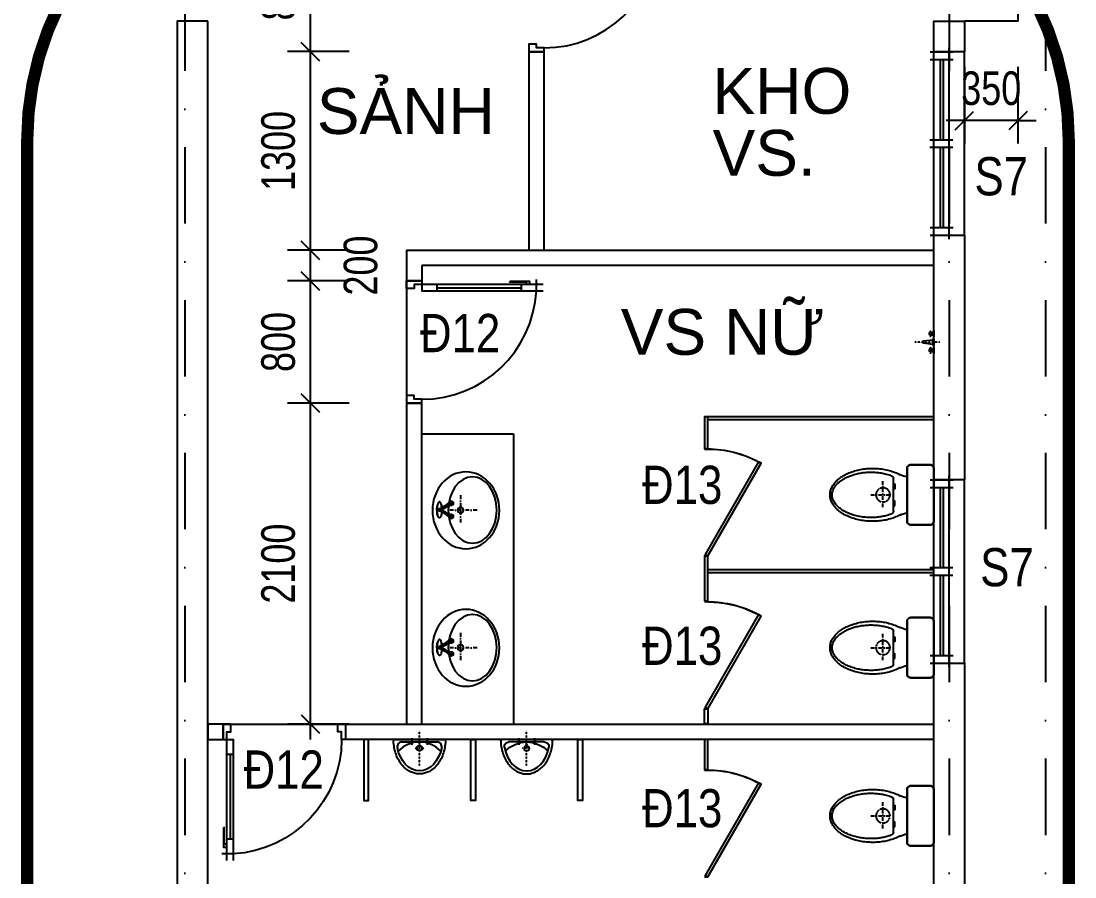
# Model space of a CAD drawing. Header units: millimetres. Extents: x -9574 to 115615, y -25569 to 161230.
# Drawn here: x 59588 to 66483, y 2200 to 7800 of the extents above; entities that cross this region are included whole.
import ezdxf

# ---------------------------------------------------------------- set-up
doc = ezdxf.new("R2010")
doc.units = ezdxf.units.MM
for name, pattern in [('KHOANH CT TM-T2-VS1 2$0$HIDDEN', [9.525, 6.35, -3.175]), ('luoi  H3$0$DASHDOT2', [0.5, 0.25, -0.125, 0, -0.125]), ('WC TT$0$DASHDOT', [1, 0.5, -0.25, 0, -0.25]), ('WC TT$0$DASHDOT2', [0.5, 0.25, -0.125, 0, -0.125]), ('WC TT$0$HIDDEN', [0.375, 0.25, -0.125])]:
    doc.linetypes.add(name, pattern=pattern)
for name, color, linetype in [('CUA3', 3, 'Continuous'), ('cuaTT T1$0$TEXTcuaT1', 2, 'Continuous'), ('dimTT T1$0$KICHTHUOC', 2, 'Continuous'), ('GAIN TT 1$0$TUONG6', 6, 'Continuous'), ('KHOANH CT TM-T2-VS1 2$0$REC', 40, 'KHOANH CT TM-T2-VS1 2$0$HIDDEN'), ('luoi  H3$0$truc 3', 8, 'Continuous'), ('text T1$0$textH3', 4, 'Continuous'), ('TT T1$0$CUA3', 3, 'Continuous'), ('TT T1$0$HATCH', 8, 'Continuous'), ('TT T1$0$TUONG6', 6, 'Continuous'), ('WC TT$0$CUA', 7, 'Continuous'), ('WC TT$0$CUA3', 3, 'Continuous'), ('WC TT$0$HATCH', 8, 'Continuous'), ('WC TT$0$HATCH5', 5, 'Continuous'), ('WC TT$0$s-cua so', 165, 'Continuous'), ('WC TT$0$s-dim-100', 146, 'Continuous'), ('WC TT$0$s-thiet bi', 43, 'Continuous'), ('WC TT$0$TBI241', 241, 'Continuous'), ('WC TT$0$TUONG6', 6, 'Continuous')]:
    doc.layers.add(name, color=color, linetype=linetype)
doc.styles.add('cuaTT T1$0$VNI-Helve-Condense', font='vhelvcn_0.ttf')
doc.styles.add('dimTT T1$1$VSIMPLEX.SHX', font='VSIMPLEX.SHX', dxfattribs={"width": 0.8})
doc.styles.add('text T1$0$VNI-HELVE', font='vhelven_0.ttf')
doc.dimstyles.new('dimTT T1$1$1-100', dxfattribs={"dimscale": 0, "dimtxt": 220, "dimasz": 120, "dimexe": 150, "dimexo": 300, "dimgap": 100, "dimtad": 1, "dimdec": 0, "dimzin": 0, "dimdsep": 46, "dimtxsty": 'dimTT T1$1$VSIMPLEX.SHX', "dimblk1": 'dimTT T1$1$_OBLIQUE', "dimblk2": 'dimTT T1$1$_OBLIQUE', "dimsah": 1, "dimcen": 0, "dimdle": 100, "dimclrd": 2, "dimclre": 2, "dimclrt": 4, "dimadec": 0, "dimazin": 0, "dimtfac": 1, "dimtdec": 0, "dimtix": 1, "dimtmove": 2, "dimatfit": 3, "dimfxl": 0, "dimtolj": 1, "dimtzin": 0, "dimlwd": -1, "dimlwe": -1, "dimarcsym": 0})

# ---------------------------------------------------------------- blocks, each defined once
blk = doc.blocks.new('luoi  H3')
at = {"layer": 'luoi  H3$0$truc 3', "linetype": 'luoi  H3$0$DASHDOT2', "ltscale": 2000}
for p, q in [((60660, 23976.2), (60660, -1379.3)), ((65660, 23976.2), (65660, -1379.3)), ((66290, 23976.2), (66290, -1379.3))]:
    blk.add_line(p, q, dxfattribs=at)
blk = doc.blocks.new('TT T1$0$CS-1200')
for p, q in [((-25, 100), (1225, 100)), ((0, 125), (0, -25)), ((50, 125), (50, -25)), ((1150, 125), (1150, -25)), ((1200, 125), (1200, -25)), ((-25, 0), (1225, 0)), ((575, 60), (50, 60)), ((575, 40), (50, 40)), ((1150, 60), (625, 60)), ((1150, 40), (625, 40))]:
    blk.add_line(p, q)
for points in [[(575, 126.1), (575, -23.9)], [(625, 126.1), (625, -23.9)], [(625, 126.1), (625, -23.9)]]:
    blk.add_lwpolyline(points)
blk = doc.blocks.new('TT T1$0$CD-800')
for p, q in [((25, 850), (-8.2, 850)), ((45, 200), (45, 750))]:
    blk.add_line(p, q)
for points in [[(25, 893.3), (25, 850)], [(25, 750), (65, 750), (65, 850), (25, 850), (25, 750)], [(65, 850), (65, 893.3)], [(25, 806.4), (3.4, 806.4), (3.4, 676.6)], [(25, 784.7), (7.7, 784.7), (7.7, 676.6), (3.4, 676.6)], [(25, 763.1), (25, 186.5)], [(65, 200), (65, 776.6)], [(65, 200), (25, 200), (25, 100), (65, 100), (65, 200)]]:
    blk.add_lwpolyline(points)
for points in [[(0, 0), (0, 100), (25, 100), (25, 50), (50, 50), (50, 0)], [(800, 0), (800, 100), (775, 100), (775, 50), (750, 50), (750, 0)]]:
    blk.add_lwpolyline(points, close=True)
at = {"layer": 'TT T1$0$HATCH'}
blk.add_arc((25, 100), 750, 0, 86.94277, dxfattribs=at)
blk = doc.blocks.new('TT T1')
at = {"layer": 'TT T1$0$CUA3'}
blk.add_line((65760, 6398.9), (65760, 7598.9), dxfattribs=at)
at = {"layer": 'TT T1$0$TUONG6'}
for points in [[(60810, 7800), (60610, 7800), (60610, 100), (60810, 100)], [(65560, 7598.9), (65560, 7799.1), (65760, 7799.1), (65760, 7598.9)], [(63010, 7599.6), (62910, 7599.6), (62910, 6300.2), (63010, 6300.2)]]:
    blk.add_lwpolyline(points, close=True, dxfattribs=at)
at = {"layer": 'TT T1$0$CUA3'}
for name, p, rotation in [('TT T1$0$CD-800', (62910, 8399.6), 270), ('TT T1$0$CS-1200', (65660, 6398.9), 90)]:
    blk.add_blockref(name, p, dxfattribs=dict(at, rotation=rotation))
blk = doc.blocks.new('text T1')
at = {"layer": 'text T1$0$textH3', "style": 'text T1$0$VNI-HELVE'}
for s, p in [('SAÛNH', (61522.6, 7061.3)), ('KHO', (64111.6, 7192.9)), ('VS.', (64111.6, 6788)), ('VS NÖÕ', (63511, 5616.4))]:
    blk.add_text(s, height=300, dxfattribs=at).set_placement(p)
blk = doc.blocks.new('GAIN TT 1')
at = {"layer": 'GAIN TT 1$0$TUONG6'}
blk.add_lwpolyline([(65460, 8600), (65460, 8699.5), (66110, 8699.5), (66110, 7799.5), (65760, 7799.5)], dxfattribs=at)
blk = doc.blocks.new('KHOANH CT TM-T2-VS1 2')
at = {"layer": 'KHOANH CT TM-T2-VS1 2$0$REC', "ltscale": 100, "const_width": 80}
blk.add_lwpolyline([(61627.9, 9015.5), (64442.5, 9015.5, -0.414214), (66442.5, 7015.5), (66442.5, 322.6, -0.414214), (64442.5, -1677.4), (61627.9, -1677.4, -0.414214), (59627.9, 322.6), (59627.9, 7015.5, -0.414214)], format="xyb", close=True, dxfattribs=at)
blk = doc.blocks.new('dimTT T1$1$_OBLIQUE')
at = {"color": 0, "linetype": 'ByBlock'}
blk.add_line((-0.5, -0.5), (0.5, 0.5), dxfattribs=at)
blk = doc.blocks.new('*D2053')
at = {"layer": 'DEFPOINTS', "color": 0, "ltscale": 2}
for p in [(65760, 7800), (66110, 7800), (65760, 7149.3)]:
    blk.add_point(p, dxfattribs=at)
at = {"layer": 'dimTT T1$0$KICHTHUOC', "color": 2, "ltscale": 2}
for p, q in [((65760, 7500), (65760, 6999.3)), ((66110, 7500), (66110, 6999.3)), ((65760, 7149.3), (65640, 7149.3)), ((66110, 7149.3), (65760, 7149.3)), ((66110, 7149.3), (66230, 7149.3))]:
    blk.add_line(p, q, dxfattribs=at)
at = {"layer": 'dimTT T1$0$KICHTHUOC', "color": 2, "ltscale": 2, "xscale": 120, "yscale": 120, "zscale": 120}
blk.add_blockref('dimTT T1$1$_OBLIQUE', (65760, 7149.3), dxfattribs=at)
at = {"layer": 'dimTT T1$0$KICHTHUOC', "color": 2, "ltscale": 2, "xscale": 120, "yscale": 120, "zscale": 120, "rotation": 180}
blk.add_blockref('dimTT T1$1$_OBLIQUE', (66110, 7149.3), dxfattribs=at)
at = {"layer": 'dimTT T1$0$KICHTHUOC', "color": 4, "ltscale": 2, "insert": (65935, 7359.3), "char_height": 220, "attachment_point": 5, "style": 'dimTT T1$1$VSIMPLEX.SHX'}
blk.add_mtext('\\A1;350', dxfattribs=at)
blk = doc.blocks.new('*D2349')
at = {"layer": 'DEFPOINTS', "color": 0}
for p in [(61480.8, 5300.2), (62035.4, 5300.2), (62035.4, 3199.8)]:
    blk.add_point(p, dxfattribs=at)
at = {"layer": 'dimTT T1$0$KICHTHUOC', "color": 2}
for p, q in [((61480.8, 3099.8), (61480.8, 5400.2)), ((61735.4, 5300.2), (61330.8, 5300.2)), ((61735.4, 3199.8), (61330.8, 3199.8))]:
    blk.add_line(p, q, dxfattribs=at)
at = {"layer": 'dimTT T1$0$KICHTHUOC', "color": 2, "xscale": 120, "yscale": 120, "zscale": 120}
for p, rotation in [((61480.8, 5300.2), 90), ((61480.8, 3199.8), 270)]:
    blk.add_blockref('dimTT T1$1$_OBLIQUE', p, dxfattribs=dict(at, rotation=rotation))
at = {"layer": 'dimTT T1$0$KICHTHUOC', "color": 4, "insert": (61270.8, 4250), "char_height": 220, "attachment_point": 5, "rotation": 90, "style": 'dimTT T1$1$VSIMPLEX.SHX'}
blk.add_mtext('\\A1;2100', dxfattribs=at)
blk = doc.blocks.new('*D2350')
at = {"layer": 'DEFPOINTS', "color": 0}
for p in [(61480.8, 6100.2), (62035.4, 6100.2), (62035.4, 5300.2)]:
    blk.add_point(p, dxfattribs=at)
at = {"layer": 'dimTT T1$0$KICHTHUOC', "color": 2}
for p, q in [((61480.8, 5200.2), (61480.8, 6200.2)), ((61735.4, 6100.2), (61330.8, 6100.2)), ((61735.4, 5300.2), (61330.8, 5300.2))]:
    blk.add_line(p, q, dxfattribs=at)
at = {"layer": 'dimTT T1$0$KICHTHUOC', "color": 2, "xscale": 120, "yscale": 120, "zscale": 120}
for p, rotation in [((61480.8, 6100.2), 90), ((61480.8, 5300.2), 270)]:
    blk.add_blockref('dimTT T1$1$_OBLIQUE', p, dxfattribs=dict(at, rotation=rotation))
at = {"layer": 'dimTT T1$0$KICHTHUOC', "color": 4, "insert": (61270.8, 5700.2), "char_height": 220, "attachment_point": 5, "rotation": 90, "style": 'dimTT T1$1$VSIMPLEX.SHX'}
blk.add_mtext('\\A1;800', dxfattribs=at)
blk = doc.blocks.new('*D2351')
at = {"layer": 'DEFPOINTS', "color": 0}
for p in [(61480.8, 6300.2), (62035.4, 6300.2), (62035.4, 6100.2)]:
    blk.add_point(p, dxfattribs=at)
at = {"layer": 'dimTT T1$0$KICHTHUOC', "color": 2}
for p, q in [((61480.8, 6000.2), (61480.8, 6400.2)), ((61735.4, 6300.2), (61330.8, 6300.2)), ((61735.4, 6100.2), (61330.8, 6100.2))]:
    blk.add_line(p, q, dxfattribs=at)
at = {"layer": 'dimTT T1$0$KICHTHUOC', "color": 2, "xscale": 120, "yscale": 120, "zscale": 120}
for p, rotation in [((61480.8, 6300.2), 90), ((61480.8, 6100.2), 270)]:
    blk.add_blockref('dimTT T1$1$_OBLIQUE', p, dxfattribs=dict(at, rotation=rotation))
at = {"layer": 'dimTT T1$0$KICHTHUOC', "color": 4, "insert": (61810.2, 6200.2), "char_height": 220, "attachment_point": 5, "rotation": 90, "style": 'dimTT T1$1$VSIMPLEX.SHX'}
blk.add_mtext('\\A1;200', dxfattribs=at)
blk = doc.blocks.new('*D2352')
at = {"layer": 'DEFPOINTS', "color": 0}
for p in [(61480.8, 7600.6), (62035.4, 7600.6), (62035.4, 6300.2)]:
    blk.add_point(p, dxfattribs=at)
at = {"layer": 'dimTT T1$0$KICHTHUOC', "color": 2}
for p, q in [((61480.8, 6200.2), (61480.8, 7700.6)), ((61735.4, 7600.6), (61330.8, 7600.6)), ((61735.4, 6300.2), (61330.8, 6300.2))]:
    blk.add_line(p, q, dxfattribs=at)
at = {"layer": 'dimTT T1$0$KICHTHUOC', "color": 2, "xscale": 120, "yscale": 120, "zscale": 120}
for p, rotation in [((61480.8, 7600.6), 90), ((61480.8, 6300.2), 270)]:
    blk.add_blockref('dimTT T1$1$_OBLIQUE', p, dxfattribs=dict(at, rotation=rotation))
at = {"layer": 'dimTT T1$0$KICHTHUOC', "color": 4, "insert": (61270.8, 6950.4), "char_height": 220, "attachment_point": 5, "rotation": 90, "style": 'dimTT T1$1$VSIMPLEX.SHX'}
blk.add_mtext('\\A1;1300', dxfattribs=at)
blk = doc.blocks.new('*D2353')
at = {"layer": 'DEFPOINTS', "color": 0}
for p in [(61480.8, 8400.6), (62035.4, 8400.6), (62035.4, 7600.6)]:
    blk.add_point(p, dxfattribs=at)
at = {"layer": 'dimTT T1$0$KICHTHUOC', "color": 2}
for p, q in [((61480.8, 7500.6), (61480.8, 8500.6)), ((61735.4, 8400.6), (61330.8, 8400.6)), ((61735.4, 7600.6), (61330.8, 7600.6))]:
    blk.add_line(p, q, dxfattribs=at)
at = {"layer": 'dimTT T1$0$KICHTHUOC', "color": 2, "xscale": 120, "yscale": 120, "zscale": 120}
for p, rotation in [((61480.8, 8400.6), 90), ((61480.8, 7600.6), 270)]:
    blk.add_blockref('dimTT T1$1$_OBLIQUE', p, dxfattribs=dict(at, rotation=rotation))
at = {"layer": 'dimTT T1$0$KICHTHUOC', "color": 4, "insert": (61270.8, 8000.6), "char_height": 220, "attachment_point": 5, "rotation": 90, "style": 'dimTT T1$1$VSIMPLEX.SHX'}
blk.add_mtext('\\A1;800', dxfattribs=at)
blk = doc.blocks.new('cuaTT T1')
at = {"layer": 'cuaTT T1$0$TEXTcuaT1', "style": 'cuaTT T1$0$VNI-Helve-Condense'}
for s, p in [('S7', (65825.4, 6659.7)), ('Ñ12', (62197.7, 5633.5)), ('Ñ13', (63650.5, 4640.5)), ('S7', (65862.8, 4101.6)), ('Ñ13', (63650.5, 3587.4)), ('Ñ12', (61043.5, 2777.4)), ('Ñ13', (63650.5, 2524.5))]:
    blk.add_text(s, height=250, dxfattribs=at).set_placement(p)
blk = doc.blocks.new('WC TT$0$CS-1200')
for p, q in [((-25, 100), (1225, 100)), ((0, 125), (0, -25)), ((50, 125), (50, -25)), ((1150, 125), (1150, -25)), ((1200, 125), (1200, -25)), ((-25, 0), (1225, 0)), ((575, 60), (50, 60)), ((575, 40), (50, 40)), ((1150, 60), (625, 60)), ((1150, 40), (625, 40))]:
    blk.add_line(p, q)
for points in [[(575, 126.1), (575, -23.9)], [(625, 126.1), (625, -23.9)], [(625, 126.1), (625, -23.9)]]:
    blk.add_lwpolyline(points)
blk = doc.blocks.new('WC TT$0$Voitam-01-MB')
for p, q in [((-33.8, 0), (-75, 0)), ((75, 0), (33.8, 0)), ((-41.1, -3.8), (-67.6, -3.8)), ((-60, -20.6), (-63.8, -20.6)), ((-60, -24.4), (-63.8, -24.4)), ((-61.6, -11.2), (-47.3, -11.2)), ((-48.8, -20.6), (-45, -20.6)), ((-48.8, -24.4), (-45, -24.4)), ((-15, -7.5), (-7.5, -67.5)), ((15, -7.5), (-15, -7.5)), ((7.5, -67.5), (15, -7.5)), ((67.6, -3.8), (41.1, -3.8)), ((48.8, -20.6), (45, -20.6)), ((48.8, -24.4), (45, -24.4)), ((47.2, -11.2), (61.5, -11.2)), ((60, -20.6), (63.8, -20.6)), ((60, -24.4), (63.8, -24.4))]:
    blk.add_line(p, q)
at = {"linetype": 'WC TT$0$DASHDOT2', "ltscale": 0.1}
for p, q in [((-54.4, 0), (-54.4, 6.8)), ((0, 38.7), (0, -124.7)), ((54.4, 0), (54.4, 6.8))]:
    blk.add_line(p, q, dxfattribs=at)
blk.add_lwpolyline([(22.5, 0), (-22.5, 0)])
for points in [[(-48.8, -15), (-48.8, -30), (-60, -30), (-60, -15)], [(60, -15), (60, -30), (48.8, -30), (48.8, -15)]]:
    blk.add_lwpolyline(points, close=True)
for centre in [(-67.5, -22.5), (-54.4, -22.5), (-41.2, -22.5), (41.2, -22.5), (54.4, -22.5), (67.5, -22.5)]:
    blk.add_circle(centre, 4.19)
for centre, radius, start, end in [((-80.6, -20.6), 21.4, 15.25512, 74.74488), ((-28.1, -20.6), 21.4, 105.2551, 164.7449), ((-11.9, 3.1), 11, 196.1502, 253.8498), ((0, -67.5), 7.5, 180, 0), ((11.9, 3.1), 11, 286.1502, 343.8498), ((28.1, -20.6), 21.4, 15.25512, 74.74488), ((80.6, -20.6), 21.4, 105.2551, 164.7449)]:
    blk.add_arc(centre, radius, start, end)
blk = doc.blocks.new('WC TT$0$cua 700')
at = {"layer": 'WC TT$0$s-cua so'}
for p, q in [((555030.9, -69321.6), (555010.9, -69321.6)), ((555030.9, -70021.6), (555010.9, -70021.6))]:
    blk.add_line(p, q, dxfattribs=at)
blk.add_lwpolyline([(555030.9, -69321.6), (555380.9, -69927.9), (555363.5, -69937.9), (555013.5, -69331.6)], close=True, dxfattribs=at)
blk.add_arc((555030.2, -69316.6), 705, 270.05352, 298.2174, dxfattribs=at)
blk = doc.blocks.new('WC TT$0$VES-012')
at = {"layer": 'WC TT$0$s-thiet bi'}
blk.add_line((-108.8, -269.8), (108.8, -269.8), dxfattribs=at)
at = {"layer": 'WC TT$0$s-thiet bi', "linetype": 'WC TT$0$DASHDOT', "ltscale": 50}
for p, q in [((0, -420), (0, -269.8)), ((-83, -339.2), (92.2, -339.2))]:
    blk.add_line(p, q, dxfattribs=at)
at = {"layer": 'WC TT$0$s-thiet bi'}
blk.add_lwpolyline([(-175, 0), (175, 0, -0.414214), (200, -25), (200, -154.1, -0.414214), (175, -179.1), (-175, -179.1, -0.414214), (-200, -154.1), (-200, -25, -0.414214)], format="xyb", close=True, dxfattribs=at)
at = {"layer": 'WC TT$0$s-thiet bi', "linetype": 'Continuous'}
blk.add_lwpolyline([(200, -25, 0.414214), (175, 0), (-175, 0, 0.414214), (-200, -25), (-200, -154.1, 0.414214), (-175, -179.1), (175, -179.1, 0.414214), (200, -154.1)], format="xyb", close=True, dxfattribs=at)
for points in [[(-72.5, -261.1), (-41, -261.1), (-41, -267.6), (-72.5, -267.6)], [(72.5, -261.1), (41, -261.1), (41, -267.6), (72.5, -267.6)]]:
    blk.add_lwpolyline(points, close=True, dxfattribs=at)
at = {"layer": 'WC TT$0$s-thiet bi', "linetype": 'WC TT$0$HIDDEN'}
blk.add_circle((0, -339.2), 46.9, dxfattribs=at)
at = {"layer": 'WC TT$0$s-thiet bi', "linetype": 'Continuous'}
for centre, start, end in [((-353.6, -126.4), 335.77902, 347.24966), ((353.6, -126.4), 192.75023, 204.22091)]:
    blk.add_arc(centre, 240.5, start, end, dxfattribs=at)
at = {"layer": 'WC TT$0$s-thiet bi'}
for centre, start, end in [((-108.8, -289.8), 90, 159.41443), ((108.8, -289.8), 20.58767, 90)]:
    blk.add_arc(centre, 20, start, end, dxfattribs=at)
for points, knots in [([(-134.2, -225.1), (-134.6, -225.7), (-134.9, -226.4), (-141, -238.1), (-146.2, -249.8), (-155.5, -274.5), (-159.6, -287.4), (-166.4, -314.1), (-169.2, -327.8), (-173.5, -355.9), (-174.9, -370.2), (-176.4, -399), (-176.5, -413.5), (-175.2, -442.3), (-173.9, -456.6), (-169.8, -484.8), (-167.2, -498.6), (-160.5, -525.4), (-156.5, -538.4), (-147.5, -563.3), (-142.3, -575.1), (-131, -597.4), (-124.9, -607.8), (-111.8, -627), (-104.8, -635.8), (-90.2, -651.5), (-82.7, -658.4), (-67.1, -670.4), (-59.1, -675.3), (-43, -683.4), (-34.8, -686.4), (-18.5, -690.5), (-10.3, -691.6), (6.2, -691.9), (14.4, -691.1), (30.8, -687.6), (38.9, -684.9), (55.1, -677.6), (63.1, -672.9), (78.8, -661.7), (86.5, -655.1), (101.2, -640), (108.3, -631.5), (121.7, -612.9), (128, -602.7), (139.6, -580.9), (144.9, -569.3), (154.4, -544.8), (158.6, -532), (165.7, -505.4), (168.6, -491.7), (173, -463.8), (174.6, -449.5), (176.3, -420.7), (176.5, -406.2), (175.5, -377.4), (174.2, -363.1), (170.4, -334.8), (167.9, -320.9), (161.4, -294), (157.6, -280.9), (148.7, -255.9), (143.6, -243.9), (136.8, -230.1), (135.5, -227.6), (134.2, -225.1)], [0.885217, 0.885217, 0.885217, 0.885217, 0.89404, 0.89404, 1.043047, 1.043047, 1.192053, 1.192053, 1.34106, 1.34106, 1.490067, 1.490067, 1.639073, 1.639073, 1.78808, 1.78808, 1.937087, 1.937087, 2.086093, 2.086093, 2.2351, 2.2351, 2.384107, 2.384107, 2.533113, 2.533113, 2.68212, 2.68212, 2.831127, 2.831127, 2.980133, 2.980133, 3.12914, 3.12914, 3.278147, 3.278147, 3.427153, 3.427153, 3.57616, 3.57616, 3.725166, 3.725166, 3.874173, 3.874173, 4.02318, 4.02318, 4.172186, 4.172186, 4.321193, 4.321193, 4.4702, 4.4702, 4.619206, 4.619206, 4.768213, 4.768213, 4.91722, 4.91722, 5.066226, 5.066226, 5.215233, 5.215233, 5.36424, 5.36424, 5.397971, 5.397971, 5.397971, 5.397971]), ([(-127.6, -282.7), (-128.3, -284.8), (-129.1, -286.9), (-132.4, -296.3), (-134.8, -303.8), (-139.9, -322), (-142.4, -332.9), (-146.5, -355.1), (-148.1, -366.5), (-150.4, -389.4), (-151, -401.1), (-151.4, -424.3), (-151.1, -436), (-149.6, -459.1), (-148.3, -470.6), (-144.9, -493.2), (-142.8, -504.3), (-137.2, -527.5), (-133.6, -539.7), (-125.3, -562.7), (-120.7, -573.7), (-110.6, -594.2), (-105.1, -603.8), (-94.5, -619.7), (-89.5, -626.3), (-79.3, -638.3), (-74.1, -643.7), (-65.2, -651.7), (-61.7, -654.6), (-54.6, -659.8), (-51.1, -662.2), (-42.4, -667.3), (-37.4, -669.8), (-27.4, -673.8), (-22.5, -675.3), (-12.7, -677.4), (-7.8, -678.1), (1.9, -678.4), (6.7, -678.2), (16.5, -676.8), (21.4, -675.6), (31.3, -672.4), (36.3, -670.4), (46.4, -665.2), (51.4, -662.1), (61.6, -654.7), (66.7, -650.5), (75.8, -641.9), (79.9, -637.6), (87.8, -628.3), (91.8, -623.3), (99.3, -612.6), (103, -606.9), (110.5, -594.1), (114.3, -586.9), (121.4, -571.9), (124.7, -564), (130.8, -547.6), (133.6, -539.1), (139.1, -519.9), (141.7, -509.1), (146, -486.9), (147.7, -475.5), (150.1, -452.6), (150.9, -440.9), (151.4, -417.6), (151.2, -405.9), (149.8, -382.7), (148.7, -371.1), (145.4, -348.5), (143.3, -337.3), (137.8, -313.9), (134.3, -301.7), (129.4, -287.6), (128.5, -285.2), (127.6, -282.7)], [1.044313, 1.044313, 1.044313, 1.044313, 1.071301, 1.071301, 1.164343, 1.164343, 1.291504, 1.291504, 1.418664, 1.418664, 1.545825, 1.545825, 1.672986, 1.672986, 1.800146, 1.800146, 1.927307, 1.927307, 2.075117, 2.075117, 2.222926, 2.222926, 2.370735, 2.370735, 2.492154, 2.492154, 2.613572, 2.613572, 2.693712, 2.693712, 2.773852, 2.773852, 2.88862, 2.88862, 3.003387, 3.003387, 3.118154, 3.118154, 3.232921, 3.232921, 3.347688, 3.347688, 3.462455, 3.462455, 3.577223, 3.577223, 3.69199, 3.69199, 3.786516, 3.786516, 3.881042, 3.881042, 3.975568, 3.975568, 4.081875, 4.081875, 4.188182, 4.188182, 4.294489, 4.294489, 4.421992, 4.421992, 4.549496, 4.549496, 4.676999, 4.676999, 4.804503, 4.804503, 4.932007, 4.932007, 5.05951, 5.05951, 5.207533, 5.207533, 5.238878, 5.238878, 5.238878, 5.238878])]:
    blk.add_open_spline(points, degree=3, knots=knots, dxfattribs=at)
blk = doc.blocks.new('WC TT$0$VES-001')
at = {"layer": 'WC TT$0$s-thiet bi', "linetype": 'Continuous'}
for p, q in [((-4.6, -49.8), (-51.3, -113.1)), ((-3.1, -50.7), (-34.5, -122.8)), ((1.2, -50.7), (32.6, -122.8)), ((2.7, -49.8), (49.4, -113.1))]:
    blk.add_line(p, q, dxfattribs=at)
at = {"layer": 'WC TT$0$s-thiet bi'}
for p, q in [((-44.5, -110.6), (-7.3, -46.3)), ((0.4, -52.8), (-35.8, -115.6)), ((-0.9, -36.4), (-24.4, -77.2)), ((-15.4, -81.7), (3.8, -38.9)), ((13.6, -81.7), (-5.7, -38.9)), ((-1.8, -53.8), (-2.9, -53.8)), ((-2.3, -52.8), (33.9, -115.6)), ((-0.9, -36.4), (22.5, -77.2)), ((-0.1, -53.8), (1, -53.8)), ((42.6, -110.6), (5.4, -46.3)), ((-24.4, -77.2), (-15.4, -81.7)), ((22.5, -77.2), (13.6, -81.7))]:
    blk.add_line(p, q, dxfattribs=at)
at = {"layer": 'WC TT$0$s-thiet bi', "linetype": 'WC TT$0$DASHDOT2', "ltscale": 100}
for p, q in [((0.9, -284.9), (0.9, -99.5)), ((-94.7, -178.8), (89.4, -178.8))]:
    blk.add_line(p, q, dxfattribs=at)
at = {"layer": 'WC TT$0$s-thiet bi'}
blk.add_circle((0.9, -178.7), 18.6, dxfattribs=at)
for centre, radius, start, end in [((-1.7, -43.8), 7.5, 269.2246, 216.2304), ((-0.2, -43.8), 7.5, 323.7696, 270.7754), ((-40.2, -113.1), 5, 150, 330), ((38.3, -113.1), 5, 210, 30)]:
    blk.add_arc(centre, radius, start, end, dxfattribs=at)
at = {"layer": 'WC TT$0$s-thiet bi', "linetype": 'Continuous'}
for centre, radius, start, end in [((-42.9, -117.9), 14.4, 95.73048, 24.33947), ((-42.9, -117.9), 9.71, 150.03497, 330.03497), ((41, -117.9), 14.4, 155.66053, 84.26952), ((41, -117.9), 9.71, 209.96503, 29.96503)]:
    blk.add_arc(centre, radius, start, end, dxfattribs=at)
at = {"layer": 'WC TT$0$s-thiet bi'}
for centre, major_axis, ratio in [((2.1, -213.4), (-246.5, 0), 0.870968), ((0.5, -255.2), (-213.1, 0), 0.730535)]:
    blk.add_ellipse(centre, major_axis=major_axis, ratio=ratio, dxfattribs=at)
at = {"layer": 'WC TT$0$s-thiet bi', "linetype": 'Continuous', "extrusion": (0, 0, -1)}
for start_param, end_param in [(5.004405, 8.484676), (5.004405, 8.484676), (4.652194, 4.791119), (10.36488, 10.773522)]:
    blk.add_ellipse((0.6, -43.7), major_axis=(-53.4, 0), ratio=0.303272, start_param=start_param, end_param=end_param, dxfattribs=at)
at = {"layer": 'WC TT$0$s-thiet bi', "linetype": 'Continuous'}
for start_param, end_param in [(5.004405, 8.484676), (5.004405, 8.484676), (10.36488, 10.773522), (4.652194, 4.791119)]:
    blk.add_ellipse((-2.4, -43.7), major_axis=(53.4, 0), ratio=0.303272, start_param=start_param, end_param=end_param, dxfattribs=at)
blk = doc.blocks.new('WC TT$0$CD-800')
for p, q in [((25, 850), (-8.2, 850)), ((45, 200), (45, 750))]:
    blk.add_line(p, q)
for points in [[(25, 893.3), (25, 850)], [(25, 750), (65, 750), (65, 850), (25, 850), (25, 750)], [(65, 850), (65, 893.3)], [(25, 806.4), (3.4, 806.4), (3.4, 676.6)], [(25, 784.7), (7.7, 784.7), (7.7, 676.6), (3.4, 676.6)], [(25, 763.1), (25, 186.5)], [(65, 200), (65, 776.6)], [(65, 200), (25, 200), (25, 100), (65, 100), (65, 200)]]:
    blk.add_lwpolyline(points)
for points in [[(0, 0), (0, 100), (25, 100), (25, 50), (50, 50), (50, 0)], [(800, 0), (800, 100), (775, 100), (775, 50), (750, 50), (750, 0)]]:
    blk.add_lwpolyline(points, close=True)
at = {"layer": 'WC TT$0$HATCH'}
blk.add_arc((25, 100), 750, 0, 86.94277, dxfattribs=at)
blk = doc.blocks.new('WC TT$0$Tieu-01-MBc')
for p, q in [((-159.8, 0), (159.8, 0)), ((-50.8, 7.8), (-50.8, -36)), ((50.8, 7.8), (50.8, -36)), ((-115.6, -17), (115.6, -17))]:
    blk.add_line(p, q)
at = {"linetype": 'WC TT$0$DASHDOT2', "ltscale": 0.1}
for p, q in [((0, -176.1), (0, 59)), ((-29.8, -58), (29.8, -58)), ((0, -28.2), (0, -87.9))]:
    blk.add_line(p, q, dxfattribs=at)
blk.add_circle((0, -58), 17.1)
for centre, radius, start, end in [((-159.8, -10), 10, 90, 181.95457), ((159.8, -10), 10, 358.04535, 90), ((-115.6, -47), 30, 90, 190.88441), ((0, -206.2), 189.1, 42.74204, 137.25796), ((115.6, -47), 30, 349.11559, 90)]:
    blk.add_arc(centre, radius, start, end)
at = {"extrusion": (0, 0, -1)}
blk.add_ellipse((0, 0), major_axis=(0, 206.2), ratio=0.727598, start_param=1.829166, end_param=4.454019, dxfattribs=at)
blk.add_open_spline([(169.8, -10.3), (169.7, -14.6), (169.4, -18.8), (168, -37.9), (165.8, -52.5), (159.2, -81), (154.8, -94.9), (144.1, -121.2), (137.8, -133.7), (123.3, -156.8), (115.1, -167.5), (97.2, -186.5), (87.4, -194.8), (69.2, -207.1), (61.1, -211.5), (44.2, -218.8), (35.5, -221.5), (17.9, -225.2), (8.9, -226.2), (-9, -226.2), (-18, -225.2), (-35.6, -221.5), (-44.3, -218.7), (-61.2, -211.5), (-69.3, -207), (-84.9, -196.5), (-92.3, -190.5), (-106.3, -177.1), (-112.9, -169.8), (-125.1, -153.9), (-130.7, -145.4), (-142.7, -124.2), (-148.6, -111.2), (-158.4, -83.9), (-162.2, -69.6), (-167.7, -40.4), (-169.3, -25.4), (-169.8, -10.4), (-169.8, -10.4), (-169.8, -10.3)], degree=3, knots=[4.759258, 4.759258, 4.759258, 4.759258, 4.817039, 4.817039, 5.01935, 5.01935, 5.221661, 5.221661, 5.423972, 5.423972, 5.626283, 5.626283, 5.828595, 5.828595, 5.980213, 5.980213, 6.131831, 6.131831, 6.283449, 6.283449, 6.435067, 6.435067, 6.586686, 6.586686, 6.738304, 6.738304, 6.889922, 6.889922, 7.04154, 7.04154, 7.193158, 7.193158, 7.397742, 7.397742, 7.602326, 7.602326, 7.806909, 7.806909, 7.807112, 7.807112, 7.807112, 7.807112])
blk = doc.blocks.new('WC TT')
at = {"layer": 'WC TT$0$CUA'}
for p, q in [((62110, 6100.2), (62110, 5300.2)), ((60910, 3199.8), (61710, 3199.8))]:
    blk.add_line(p, q, dxfattribs=at)
at = {"layer": 'WC TT$0$CUA3'}
blk.add_line((65760, 3598.9), (65760, 4798.9), dxfattribs=at)
at = {"layer": 'WC TT$0$HATCH5', "ltscale": 2}
for p, q in [((65560, 5209.8), (64080, 5209.8)), ((65560, 5189.8), (64080, 5189.8)), ((62210, 5100.2), (62810, 5100.2)), ((62810, 5100.2), (62810, 3199.8)), ((65560, 4209.8), (64080, 4209.8)), ((65560, 4189.8), (64080, 4189.8))]:
    blk.add_line(p, q, dxfattribs=at)
for points in [[(64060, 5000.6), (64080, 5000.6), (64080, 5210.6), (64060, 5210.6)], [(64060, 4999.8), (64080, 4999.8), (64080, 5209.8), (64060, 5209.8)], [(64060, 4005.6), (64080, 4005.6), (64080, 4300.6), (64060, 4300.6)], [(64060, 4004.7), (64080, 4004.7), (64080, 4299.8), (64060, 4299.8)], [(64080, 3200.6), (64060, 3200.6), (64060, 3300.6), (64080, 3300.6)], [(64080, 3199.8), (64060, 3199.8), (64060, 3299.8), (64080, 3299.8)], [(64060, 2899.8), (64080, 2899.8), (64080, 3099.8), (64060, 3099.8)], [(64060, 2898.9), (64080, 2898.9), (64080, 3098.9), (64060, 3098.9)]]:
    blk.add_lwpolyline(points, close=True, dxfattribs=at)
at = {"layer": 'WC TT$0$s-dim-100'}
for points in [[(61860, 3099.8), (61830, 3099.8), (61830, 2699.8), (61860, 2699.8)], [(62530, 3099.8), (62560, 3099.8), (62560, 2699.8), (62530, 2699.8)], [(63230, 3099.8), (63260, 3099.8), (63260, 2699.8), (63230, 2699.8)]]:
    blk.add_lwpolyline(points, close=True, dxfattribs=at)
at = {"layer": 'WC TT$0$TUONG6'}
for p, q in [((62110, 6300.2), (62110, 6100.2)), ((62110, 6300.2), (62110, 6100.2)), ((62110, 6300.2), (62110, 6100.2)), ((62110, 6300.2), (65560, 6300.2)), ((62110, 6300.2), (62110, 6100.2)), ((62210, 6200.2), (62210, 6100.2)), ((65560, 6200.2), (62210, 6200.2)), ((62210, 6200.2), (62210, 6100.2)), ((61710, 3199.8), (65560, 3199.8)), ((65560, 3099.8), (61710, 3099.8))]:
    blk.add_line(p, q, dxfattribs=at)
for points in [[(60810, 7800), (60610, 7800), (60610, 100), (60810, 100)], [(65560, 4798.9), (65560, 6398.9), (65760, 6398.9), (65760, 4798.9)], [(62210, 5300.2), (62110, 5300.2), (62110, 3199.8), (62210, 3199.8)], [(65560, 1998.9), (65560, 3598.9), (65760, 3598.9), (65760, 1998.9)], [(60910, 3199.8), (60810, 3199.8), (60810, 3099.8), (60910, 3099.8)]]:
    blk.add_lwpolyline(points, close=True, dxfattribs=at)
for points in [[(62210, 6100.2), (62110, 6100.2)], [(62210, 6100.2), (62110, 6100.2)], [(61710, 3199.8), (61710, 3099.8)]]:
    blk.add_lwpolyline(points, dxfattribs=at)
at = {"layer": 'WC TT$0$CUA', "rotation": 270}
blk.add_blockref('WC TT$0$CD-800', (62110, 6100.2), dxfattribs=at)
at = {"layer": 'WC TT$0$CUA', "xscale": -1, "rotation": 180}
blk.add_blockref('WC TT$0$CD-800', (60910, 3199.8), dxfattribs=at)
at = {"layer": 'WC TT$0$CUA3', "rotation": 90}
blk.add_blockref('WC TT$0$CS-1200', (65660, 3598.9), dxfattribs=at)
at = {"layer": 'WC TT$0$HATCH5', "xscale": -1, "rotation": 180}
for p in [(-490950.9, -65021), (-490950.9, -65021.9), (-490950.9, -66021), (-490950.9, -66021.9), (-490950.9, -67121.9), (-490950.9, -67122.7)]:
    blk.add_blockref('WC TT$0$cua 700', p, dxfattribs=at)
at = {"layer": 'WC TT$0$s-thiet bi'}
for name, p, xscale, yscale, zscale, rotation in [('WC TT$0$VES-012', (65560, 4699.8), -0.982204724336043, 0.982204724336043, 0.09822047244094491, 270), ('WC TT$0$VES-001', (62280.7, 4600.7), -1.020472440868616, 1.020472440635785, 1.020472440944882, 90), ('WC TT$0$VES-001', (62280.7, 3700.7), -1.020472440868616, 1.020472440635785, 1.020472440944882, 90), ('WC TT$0$VES-012', (65560, 3699.8), -0.982204724336043, 0.982204724336043, 0.09822047244094491, 270), ('WC TT$0$VES-012', (65560, 2598.9), -0.982204724336043, 0.982204724336043, 0.09822047244094491, 270)]:
    blk.add_blockref(name, p, dxfattribs=dict(at, xscale=xscale, yscale=yscale, zscale=zscale, rotation=rotation))
at = {"layer": 'WC TT$0$s-thiet bi', "zscale": 0.5}
blk.add_blockref('WC TT$0$Tieu-01-MBc', (62194.6, 3099.8), dxfattribs=at)
at = {"layer": 'WC TT$0$s-thiet bi', "xscale": -1, "zscale": 0.5}
blk.add_blockref('WC TT$0$Tieu-01-MBc', (62895.4, 3099.8), dxfattribs=at)
at = {"layer": 'WC TT$0$TBI241', "ltscale": 2, "xscale": -1, "rotation": 270}
blk.add_blockref('WC TT$0$Voitam-01-MB', (65560, 5699.3), dxfattribs=at)
blk = doc.blocks.new('dimTT T1')
at = {"layer": 'dimTT T1$0$KICHTHUOC'}
for base, p1, p2, picture, middle in [((61480.8, 8400.6), (62035.4, 7600.6), (62035.4, 8400.6), '*D2353', (61270.8, 8000.6)), ((61480.8, 7600.6), (62035.4, 6300.2), (62035.4, 7600.6), '*D2352', (61270.8, 6950.4)), ((61480.8, 6100.2), (62035.4, 5300.2), (62035.4, 6100.2), '*D2350', (61270.8, 5700.2))]:
    dim = blk.add_linear_dim(base=base, p1=p1, p2=p2, angle=270, dimstyle='dimTT T1$1$1-100', override={"dimscale": 1}, dxfattribs=at)
    dim.commit()
    dim.dimension.update_dxf_attribs({"geometry": picture, "text_midpoint": middle})
at = {"layer": 'dimTT T1$0$KICHTHUOC', "ltscale": 2}
dim = blk.add_linear_dim(base=(65760, 7149.3), p1=(66110, 7800), p2=(65760, 7800), dimstyle='dimTT T1$1$1-100', override={"dimscale": 1}, dxfattribs=at)
dim.commit()
dim.dimension.update_dxf_attribs({"geometry": '*D2053', "text_midpoint": (65935, 7359.3)})
at = {"layer": 'dimTT T1$0$KICHTHUOC'}
dim = blk.add_linear_dim(base=(61480.8, 6300.2), p1=(62035.4, 6100.2), p2=(62035.4, 6300.2), angle=270, dimstyle='dimTT T1$1$1-100', override={"dimscale": 1}, dxfattribs=at)
dim.commit()
dim.dimension.update_dxf_attribs({"geometry": '*D2351', "text_midpoint": (61810.2, 6200.2), "dimtype": 160})
dim = blk.add_aligned_dim(p1=(62035.4, 3199.8), p2=(62035.4, 5300.2), distance=554.5, dimstyle='dimTT T1$1$1-100', override={"dimscale": 1}, dxfattribs=at)
dim.commit()
dim.dimension.update_dxf_attribs({"geometry": '*D2349', "text_midpoint": (61270.8, 4250)})

msp = doc.modelspace()

# ---------------------------------------------------------------- block references
for name in ['TT T1', 'luoi  H3', 'KHOANH CT TM-T2-VS1 2', 'dimTT T1', 'GAIN TT 1', 'cuaTT T1', 'WC TT']:
    msp.add_blockref(name, (0, 0))
at = {"layer": 'CUA3'}
msp.add_blockref('text T1', (0, 0), dxfattribs=at)

doc.saveas('drawing.dxf')
